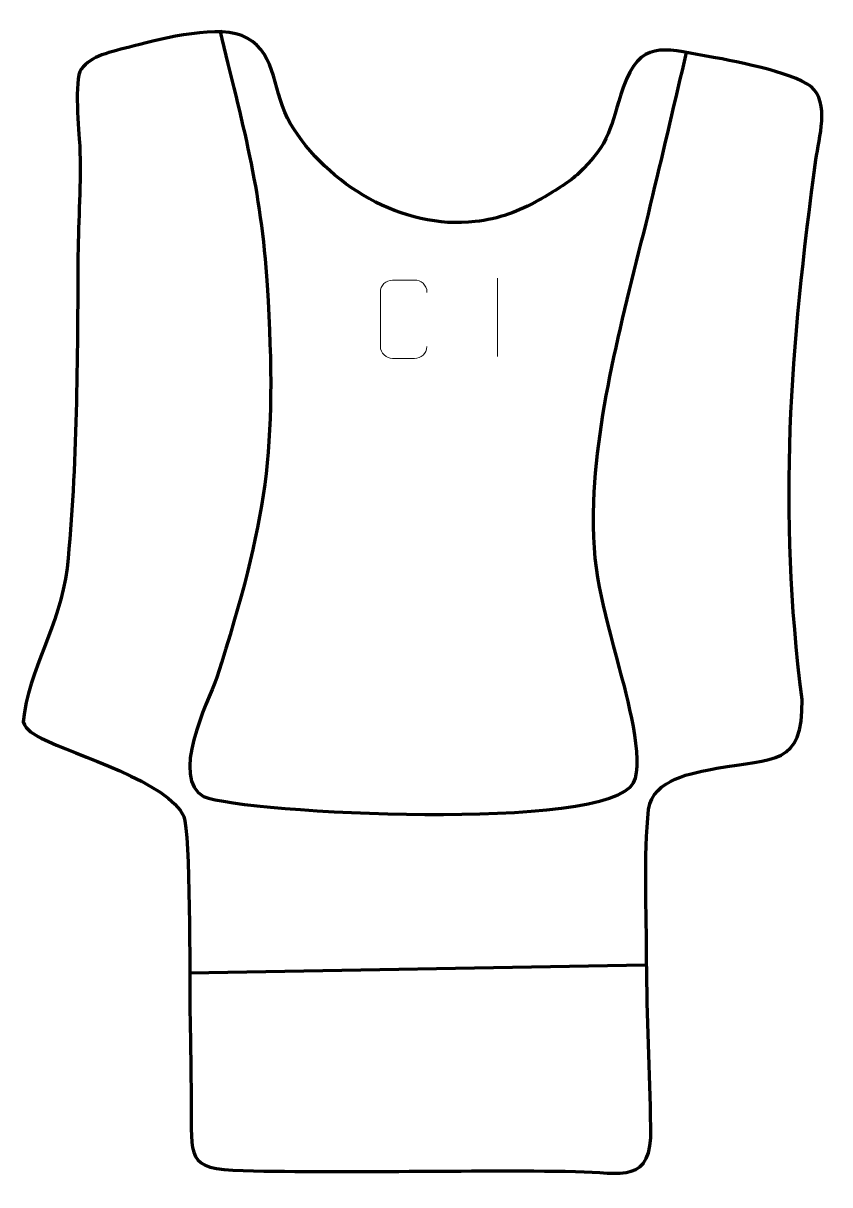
# Model space of a CAD drawing. Header units: millimetres. Extents: x -121 to 136, y -175 to 195.
import ezdxf

# ---------------------------------------------------------------- set-up
doc = ezdxf.new("R2010")
doc.units = ezdxf.units.MM
doc.header["$MEASUREMENT"] = 0
doc.layers.add('layer 2', color=7, linetype='Continuous')
doc.layers.add('layer 3', color=7, linetype='Continuous')

msp = doc.modelspace()

# ---------------------------------------------------------------- linework, layer by layer
at = {"layer": 'layer 2', "color": 140, "lineweight": 158}
msp.add_open_spline([(-58.4043, 192.3195), (-51.3137, 162.7381), (-45.2803, 142.0341), (-43.3377, 111.0476), (-43.3377, 111.0476), (-40.12, 57.4444), (-43.3352, 37.2028), (-59.3169, -13.8841), (-59.3169, -13.8841), (-62.5609, -22.0854), (-74.3011, -45.937), (-63.559, -51.79), (-63.559, -51.79), (-50.0474, -57.1104), (65.1359, -63.0729), (73.2614, -47.3873), (73.2614, -47.3873), (76.9459, -40.2746), (70.9326, -18.9246), (68.8349, -10.9232), (68.8349, -10.9232), (63.4665, 9.5539), (59.8631, 20.1109), (60.5777, 42.1088), (60.5777, 42.1088), (61.9881, 74.82), (71.84, 107.9079), (79.4204, 139.6643), (79.4204, 139.6643), (83.0072, 154.8364), (86.6008, 170.0059), (90.1312, 185.1914)], degree=3, knots=[0, 0, 0, 0, 0.11111111, 0.11111111, 0.11111111, 0.11111111, 0.22222222, 0.22222222, 0.22222222, 0.22222222, 0.33333333, 0.33333333, 0.33333333, 0.33333333, 0.44444444, 0.44444444, 0.44444444, 0.44444444, 0.55555556, 0.55555556, 0.55555556, 0.55555556, 0.66666667, 0.66666667, 0.66666667, 0.66666667, 0.77777778, 0.77777778, 0.77777778, 0.77777778, 1, 1, 1, 1], dxfattribs=at)
at = {"layer": 'layer 2', "color": 250, "lineweight": 9}
msp.add_open_spline([(7.5262, 91.5636), (7.3864, 89.2402), (5.7092, 87.7606), (3.5615, 87.7498), (3.5615, 87.7498), (1.2296, 87.7502), (-1.1023, 87.7502), (-3.4338, 87.7498), (-3.4338, 87.7498), (-5.3588, 87.6444), (-7.3309, 89.5289), (-7.3197, 91.5462), (-7.3197, 91.5462), (-7.3193, 97.3163), (-7.3193, 103.086), (-7.3197, 108.8553), (-7.3197, 108.8553), (-7.3155, 110.9934), (-5.5688, 112.7126), (-3.4164, 112.6991), (-3.4164, 112.6991), (-1.0907, 112.6991), (1.2354, 112.6991), (3.5615, 112.6991), (3.5615, 112.6991), (5.5081, 112.7346), (7.4995, 111.2431), (7.5262, 108.8055)], degree=3, knots=[0, 0, 0, 0, 0.125, 0.125, 0.125, 0.125, 0.25, 0.25, 0.25, 0.25, 0.375, 0.375, 0.375, 0.375, 0.5, 0.5, 0.5, 0.5, 0.625, 0.625, 0.625, 0.625, 0.75, 0.75, 0.75, 0.75, 1, 1, 1, 1], dxfattribs=at)
msp.add_open_spline([(29.9757, 113.3027), (29.9757, 113.3027), (29.9757, 88.3286), (29.9757, 88.3286)], degree=3, dxfattribs=at)
at = {"layer": 'layer 2', "color": 140, "lineweight": 158}
msp.add_open_spline([(-67.9713, -107.9172), (-67.9713, -107.9172), (77.0632, -105.3369), (77.0632, -105.3369)], degree=3, dxfattribs=at)
at = {"layer": 'layer 3', "color": 242, "lineweight": 158}
msp.add_open_spline([(129.7829, 174.3223), (135.7103, 169.1279), (132.3283, 158.0842), (131.3138, 151.0076), (131.3138, 151.0076), (123.1226, 90.8326), (119.2096, 39.8044), (126.8979, -20.8811), (126.8979, -20.8811), (127.2697, -42.1874), (117.7723, -39.4618), (99.8184, -42.7661), (99.8184, -42.7661), (91.8794, -44.2272), (79.5717, -46.1153), (78.0734, -55.8542), (78.0734, -55.8542), (76.5044, -70.4797), (77.3844, -89.0252), (77.4312, -104.0974), (77.4312, -104.0974), (77.5376, -121.9259), (78.3686, -139.3741), (78.7827, -157.1239), (78.7827, -157.1239), (79.2091, -175.3981), (69.6729, -171.45), (54.7894, -171.1603), (54.7894, -171.1603), (19.5637, -170.5713), (-15.9321, -171.7074), (-51.0172, -170.8937), (-51.0172, -170.8937), (-69.6738, -170.4611), (-67.2681, -166.4839), (-67.4907, -149.1226), (-67.4907, -149.1226), (-67.6116, -139.6933), (-67.7229, -130.2583), (-67.9057, -120.8303), (-67.9057, -120.8303), (-67.9057, -120.8303), (-67.935, -119.369), (-67.935, -119.369), (-67.935, -119.369), (-68.0295, -109.9467), (-67.7216, -63.2194), (-69.8833, -58.0722), (-69.8833, -58.0722), (-74.3781, -47.3695), (-104.417, -38.5476), (-115.2136, -33.182), (-115.2136, -33.182), (-117.4966, -31.9983), (-120.1357, -30.5824), (-120.9648, -27.9842), (-120.9648, -27.9842), (-119.3158, -11.2572), (-109.3165, 2.3242), (-107.0176, 20.9866), (-107.0176, 20.9866), (-103.7577, 53.3942), (-103.7218, 87.8509), (-103.5431, 120.5004), (-103.5431, 120.5004), (-103.4808, 131.8965), (-102.4905, 143.925), (-102.9877, 155.4733), (-102.9877, 155.4733), (-103.1866, 160.0942), (-104.9694, 176.4537), (-102.4899, 179.8594), (-102.4899, 179.8594), (-99.3428, 184.1818), (-93.6839, 185.2372), (-85.6874, 187.2773), (-85.6874, 187.2773), (-76.5073, 189.6193), (-58.2154, 194.5055), (-49.7008, 189.7888), (-49.7008, 189.7888), (-40.1315, 184.488), (-41.6465, 172.0547), (-35.9067, 162.4959), (-35.9067, 162.4959), (-24.2497, 143.0828), (-0.2386, 128.6025), (22.8788, 131.3306), (22.8788, 131.3306), (30.4461, 132.2236), (36.6009, 134.5263), (43.2238, 138.2149), (43.2238, 138.2149), (48.033, 140.9983), (52.2445, 143.5587), (55.307, 146.2729), (55.307, 146.2729), (66.3713, 156.6269), (65.577, 161.3157), (70.0103, 174.066), (70.0103, 174.066), (75.275, 189.2075), (82.8361, 186.4478), (95.8786, 184.1441), (95.8786, 184.1441), (103.8841, 182.73), (123.567, 179.0699), (129.7829, 174.3223)], degree=3, knots=[0, 0, 0, 0, 0.03571429, 0.03571429, 0.03571429, 0.03571429, 0.07142857, 0.07142857, 0.07142857, 0.07142857, 0.10714286, 0.10714286, 0.10714286, 0.10714286, 0.14285714, 0.14285714, 0.14285714, 0.14285714, 0.17857143, 0.17857143, 0.17857143, 0.17857143, 0.21428571, 0.21428571, 0.21428571, 0.21428571, 0.25, 0.25, 0.25, 0.25, 0.28571429, 0.28571429, 0.28571429, 0.28571429, 0.32142857, 0.32142857, 0.32142857, 0.32142857, 0.35714286, 0.35714286, 0.35714286, 0.35714286, 0.39285714, 0.39285714, 0.39285714, 0.39285714, 0.42857143, 0.42857143, 0.42857143, 0.42857143, 0.46428571, 0.46428571, 0.46428571, 0.46428571, 0.5, 0.5, 0.5, 0.5, 0.53571429, 0.53571429, 0.53571429, 0.53571429, 0.57142857, 0.57142857, 0.57142857, 0.57142857, 0.60714286, 0.60714286, 0.60714286, 0.60714286, 0.64285714, 0.64285714, 0.64285714, 0.64285714, 0.67857143, 0.67857143, 0.67857143, 0.67857143, 0.71428571, 0.71428571, 0.71428571, 0.71428571, 0.75, 0.75, 0.75, 0.75, 0.78571429, 0.78571429, 0.78571429, 0.78571429, 0.82142857, 0.82142857, 0.82142857, 0.82142857, 0.85714286, 0.85714286, 0.85714286, 0.85714286, 0.89285714, 0.89285714, 0.89285714, 0.89285714, 0.92857143, 0.92857143, 0.92857143, 0.92857143, 1, 1, 1, 1], dxfattribs=at)

doc.saveas('drawing.dxf')
